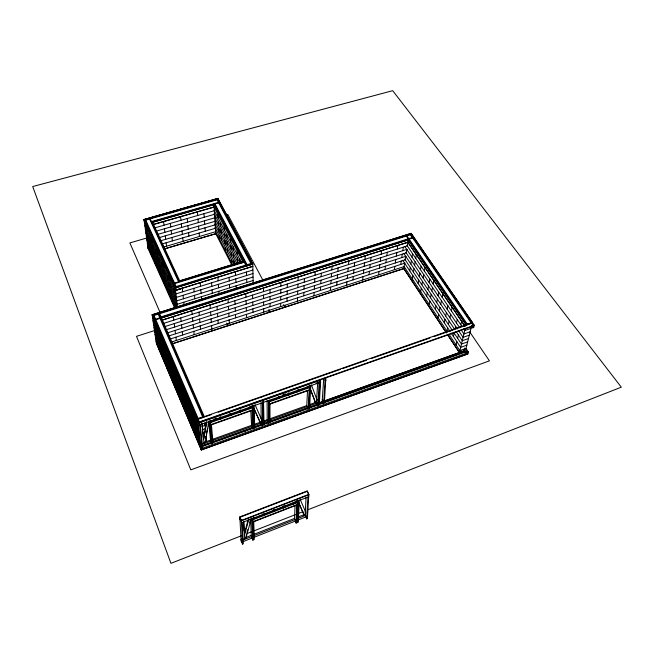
<?xml version="1.0" encoding="UTF-8"?>
<svg xmlns="http://www.w3.org/2000/svg" width="654" height="654" viewBox="0 0 654 654"><rect width="100%" height="100%" fill="white"/><g stroke="black" fill="none" stroke-linecap="round" stroke-linejoin="round"><path stroke-width="0.98" d="M274.574 509.973L274.566 511.363L274.247 510.651M279.495 396.725L279.487 398.237L279.184 397.64M280.648 306.636L280.68 303.284M280.721 299.9L280.754 296.491M280.787 293.057L280.828 289.591M280.868 286.1L280.901 282.577M284.85 305.271L284.825 307.176L283.493 304.723M287.008 301.232L287.073 297.856M287.139 294.447L287.196 291.005M287.261 287.539L287.327 284.04M284.907 507.357L284.94 505.959M288.283 393.634L288.251 395.147L287.948 394.55M297.398 301.2L297.505 297.84M297.611 294.455L297.717 291.046M297.823 287.605L297.93 284.138M298.036 280.64L298.142 277.108M297.725 390.307L297.668 391.82L297.366 391.231M294.464 502.272L294.414 503.67L294.079 502.967M295.036 505.583L294.553 518.385L296.074 523.036L298.298 522.162L299.246 500.416M295.232 501.97L295.183 503.376L294.848 502.673M303.767 295.821L303.897 292.428M304.028 289.019L304.159 285.577M304.29 282.103L304.429 278.604M296.074 523.036L296.793 505.051M296.81 522.742L297.382 500.31M297.554 522.448L298.477 500.719M307.11 386.996L307.037 388.517L306.734 387.928M307.511 390.422L306.783 405.578L307.854 409.2M307.74 388.272L307.813 386.751M308.222 408.84L309.17 390.258M313.977 295.821L314.149 292.461M314.321 289.068L314.492 285.651M314.672 282.209L314.844 278.735M315.024 275.236L315.203 271.704M308.901 408.595L309.759 385.361M309.587 408.349L310.773 385.705M306.064 497.571L305.165 514.224L306.677 518.859L307.413 518.565L308.827 494.391L307.176 490.982L239.846 516.905L241.122 541.005L241.62 542.191L251.937 538.128M300.022 499.059L305.647 512L305.483 514.911L304.274 515.385L298.706 502.812M307.176 490.982L308.802 494.792L241.383 520.854L239.871 517.306L306.203 491.751M306.677 518.859L307.928 497.056M308.467 494.097L308.688 496.762L241.481 522.783L241.073 520.126L241.874 519.816M320.346 290.458L320.542 287.065M320.746 283.648L320.942 280.198M321.147 276.724L321.351 273.225M317.664 382.852L316.479 402.104L317.55 405.709M311.418 384.871L316.961 399.766L316.781 402.684L315.669 403.085L315.367 402.504L310.846 390.512M317.934 405.349L319.07 382.083M318.612 405.104L320.247 379.86M319.291 404.859L320.607 379.459M323.305 403.641L322.242 400.044L323.722 378.74M330.384 290.499L330.622 287.131M330.859 283.738L331.104 280.321M331.341 276.871L331.586 273.397M331.831 269.889L332.077 266.358M323.705 403.273L325.169 377.857L325.864 377.611L324.376 403.027M336.753 285.152L337.023 281.76M337.284 278.334L337.546 274.884M337.816 271.41L338.085 267.903M346.628 285.234L346.922 281.866M347.225 278.465L347.536 275.04M347.838 271.59L348.149 268.107M348.459 264.6L348.778 261.06M352.997 279.896L353.323 276.503M353.651 273.078L353.986 269.62M354.313 266.145L354.656 262.63M362.7 280.018L363.06 276.642M363.428 273.249L363.796 269.816M364.164 266.366L364.54 262.883M364.916 259.368L365.3 255.828M369.069 274.705L369.461 271.304M369.853 267.87L370.246 264.42M370.646 260.93L371.047 257.423M378.609 274.86L379.034 271.484M379.459 268.075L379.892 264.649M380.326 261.191L380.759 257.701M381.2 254.193L381.65 250.646M384.977 269.562L385.427 266.153M385.885 262.72L386.342 259.262M386.8 255.779L387.266 252.264M394.354 269.75L394.836 266.374M395.327 262.965L395.817 259.532M396.316 256.074L396.815 252.583M397.313 249.068L397.828 245.52M400.722 264.469L401.237 261.06M401.752 257.627L402.267 254.161M402.79 250.678L403.314 247.155M445.905 332.265L403.796 268.647L404.638 263.202M405.161 259.793L405.693 256.36M406.224 252.894L406.763 249.411M407.303 245.888L408.243 239.797L161.456 317.958L408.824 239.756M471.338 325.806L472.728 327.826L473.774 327.458L474.33 325.275L411.088 233.314L152.129 314.705L156.331 343.097L201.301 449.993L467.872 353.978L468.378 351.983L466.122 348.607M409.764 270.903L410.311 267.502M410.867 264.077L411.423 260.619M411.987 257.136L412.551 253.629M412.87 275.571L411.995 280.852L412.976 280.525M413.434 272.178L414.007 268.753M414.579 265.303L415.151 261.829M415.731 258.322L416.32 254.782M418.11 283.435L418.699 280.051M419.288 276.634L419.884 273.192M420.489 269.726L421.102 266.227M419.639 292.403L419.982 290.499M420.686 291.561L421.282 288.21M421.887 284.825L422.5 281.416M423.113 277.983L423.727 274.517M424.356 271.026L424.977 267.502M206.5 421.716L203.623 439.243L206.77 422.337M426.637 296.246L427.266 292.878M427.904 289.477L428.542 286.051M429.188 282.593L429.833 279.111M205.667 438.123L206.043 436.153M206.411 434.191L207.343 429.269M208.274 424.348L208.642 422.378L205.192 442.676L201.587 443.968M429.245 304.462L429.882 301.126M430.528 297.758L431.182 294.365M431.836 290.94L432.498 287.498M433.161 284.016L433.839 280.509M435.351 309.342L436.022 305.982M436.7 302.606L437.387 299.189M438.074 295.755L438.769 292.281M427.651 365.096L427.741 364.687L428.468 365.839M437.992 317.648L438.671 314.329M439.357 310.977L440.052 307.601M440.755 304.2L441.458 300.766M442.178 297.3L442.889 293.809M444.262 322.724L444.982 319.389M445.701 316.021L446.437 312.628M447.173 309.211L447.908 305.761M446.927 331.128L447.655 327.826M448.391 324.49L449.135 321.139M449.878 317.754L450.631 314.337M451.391 310.895L452.159 307.421M453.377 336.418L454.138 333.099M455.102 328.913L455.691 326.379M456.467 322.978L457.26 319.544M456.075 344.911L456.852 341.633M457.628 338.322L458.421 334.979M460.825 324.801L461.642 321.343M465.158 328.848L459.386 352.629L447.589 334.815M408.243 239.797L466.139 324.793L408.219 239.944M460.441 352.122L460.89 350.266M318.776 403.06L464.585 350.748L464.986 348.795M471.371 323.485L471.477 323.043M465.166 351.623L465.272 351.206L319.299 403.608M471.673 325.774L466.008 348.435L459.868 350.634L449.077 334.366M411.088 233.314L472.466 322.577L198.015 418.854M472.728 327.826L473.275 325.651L471.42 322.945M473.144 327.679L473.7 325.496L410.777 234.116M466.891 354.206L467.357 352.351L464.536 348.132M244.441 533.566L248.226 519.431M244.49 535.217L248.79 519.211M246.411 534.637L245.912 538.283L242.953 539.444M246.942 532.675L247.735 529.732M249.599 522.865L250.392 519.922M245.912 538.283L250.972 519.652L250.662 518.941M305.631 516.66L306.366 516.366M253.817 537.392L296.025 520.797M297.905 520.061L306.342 516.742M241.596 541.823L242.56 544.103L243.329 543.801L242.282 522.472M250.67 519.211L251.242 535.373L252.763 540.09L254.292 539.485L253.752 521.761M241.244 535.822L170.931 563.323L32.7 186.545L392.702 90.677L621.3 387.184L307.756 509.818M246.942 533.599L251.692 531.735M253.597 530.999L295.404 514.649M298.249 513.529L303.006 511.673M241.8 539.076L241.032 539.378L241.62 542.191M245.732 537.531L251.373 535.315M254.193 534.212L294.619 518.36M297.439 517.257L304.02 514.673M243.419 539.82L251.88 536.493M253.76 535.757L295.15 519.505M297.971 518.393L305.5 515.442M253.531 518.671L296.368 502.084M252.894 519.758L297.652 502.419M297.57 504.357L252.959 521.679L252.64 520.96M252.967 522.064L297.554 504.757M242.56 544.103L241.367 520.453L308.827 494.391M319.16 402.799L464.52 350.658M202.143 445.668L210.801 442.562L208.544 421.29M212.722 441.867L252.419 427.618M254.046 427.037L262.442 424.021M263.644 423.588L267.478 422.214M269.399 421.528L317.574 404.229M203.141 445.726L209.869 443.306M213.662 441.941L252.133 428.125M253.842 427.52L260.766 425.026M265.295 423.4L268.148 422.378M270.331 421.593L308.05 408.047M310.642 407.115L316.593 404.981M319.283 404.017L323.117 402.635M325.03 401.948L464.234 351.966M201.301 449.993L201.105 448.096L202.315 447.663L202.495 449.429M467.357 352.351L468.378 351.983M467.912 353.839L201.285 449.862L156.314 342.949M466.825 345.157L460.661 347.356L451.235 333.197M205.143 441.859L206.59 441.344L206.141 436.627M205.397 441.891L251.406 425.411M254.283 424.381L260.995 421.977M263.856 420.955L267.911 419.5M269.562 418.912L306.685 405.611M309.538 404.589L315.253 402.545M322.242 400.044L322.913 399.798M254.439 409.608L260.382 422.893L261.535 422.484L261.494 419.361L255.019 404.712M201.996 444.295L210.629 441.197M212.55 440.51L252.379 426.228M253.793 425.721L261.461 422.974M264.33 421.944L268.14 420.579M270.045 419.893L308.14 406.24M310.045 405.554L317.664 402.823M202.748 432.899L204.947 432.114M468.485 338.519L462.272 340.726L456.042 331.439M203.067 436.087L204.53 435.564M467.651 341.854L461.462 344.053L453.827 332.624M202.102 426.433L205.062 425.386L204.277 423.555M470.169 331.774L463.907 333.981L461.127 329.869M252.787 409.764L210.662 424.659L210.392 424.029M269.244 403.951L309.882 389.58M210.702 425.075L252.804 410.189M269.244 404.376L309.865 390.013M202.429 429.678L205.372 428.64M469.319 335.159L463.089 337.374L458.536 330.605M201.882 446.625L202.372 448.203L467.218 352.915L466.768 351.468L200.672 447.066L198.072 422.37L474.33 325.275M199.372 422.353L473.161 326.093M320.223 380.293L199.413 422.786L199.143 422.157M199.544 424.013L198.293 424.454L152.48 317.067M471.027 328.357L464.741 330.572L463.621 328.921M213.776 419.165L216.654 418.151M282.724 394.885L285.569 393.88M315.972 383.179L318.817 382.173M320.468 381.593L319.773 381.838L320.084 382.427M325.022 379.99L325.717 379.745M199.633 424.871L320.779 382.181M325.332 380.571L326.027 380.334M211.168 421.626L252.444 407.066M269.889 400.918L309.685 386.882M211.52 421.56L219.164 418.862M221.077 418.192L248.806 408.415M269.988 400.943L286.975 394.951M288.864 394.288L296.417 391.623M298.306 390.961L306.8 387.961M252.73 407.679L210.482 422.582L210.212 421.961M269.235 401.858L309.996 387.47M466.179 324.646L472.507 322.43M199.02 418.944L211.536 414.562M218.264 412.2L340.489 369.363M342.41 368.684L366.469 360.256M371.284 358.572L429.989 337.995M433.839 336.647L470.406 323.828M170.171 339.017L404.965 263.096M171.552 342.026L404.442 266.48M171.969 343.849L404.801 268.189M172.108 343.955L403.796 268.647M168.781 335.976L405.488 259.687M165.961 329.82L406.551 252.796M167.375 332.911L406.02 256.254M163.23 323.501L407.638 245.781M164.53 326.698L407.09 249.305M154.777 330.499L136.498 336.336L190.813 469.866L489.429 360.844L469.94 332.257M155.84 319.741L160.058 318.408M161.759 320.174L408.472 242.005M161.783 320.321L408.186 242.242M152.153 314.852L411.064 233.47M153.085 315.163L411.374 233.928M154.009 315.473L411.096 234.565M160.295 317.116L412.388 237.508M155.611 319.201L159.829 317.869M160.524 317.648L412.707 237.966M253.057 277.034L176.719 300.881L145.867 232.742M253.139 280.492L177.12 304.323L146.365 236.257M252.984 273.544L176.318 297.415L145.368 229.202M177.414 306.881L175.215 287.85L252.763 263.93L217.823 198.415L143.994 219.474L148.131 248.716M214.545 204.514L152.562 222.278L213.923 204.538L246.264 266.096L252.763 264.077L217.823 198.415M252.763 263.93L252.82 266.333L175.493 290.237L182.27 288.161L182.662 291.823M144.338 221.902L175.509 290.392L252.828 266.35M252.902 270.028L175.918 293.916L144.861 225.638M174.52 283.068L244.629 261.551M174.757 283.566L244.882 262.033M176.13 286.575L251.602 263.325M175.681 287.286L252.509 263.603M252.771 264.093L175.231 288.005L144.019 219.63L217.839 198.571L144.019 219.63M179.032 281.106L243.721 261.118L179.703 280.901L152.349 221.829M175.509 290.392L182.286 288.316M163.753 247.008L215.763 231.663M164.162 248.904L215.885 233.609M164.187 249.043L215.755 233.797L213.923 204.538M160.099 240.95L215.526 224.723M161.473 244.13L215.746 228.181M158.047 234.304L215.092 217.725M146.512 238.072L129.868 242.912L159.838 311.901M225.818 215.011L227.772 214.438L262.908 280.165M159.429 237.541L215.313 221.232M155.709 231.312L214.872 214.185M153.829 224.273L214.071 206.966M152.881 224.706L214.079 207.122M154.295 228.025L214.643 210.613M217.447 199.192L144.223 220.079L144.542 222.352M145.074 220.341L217.054 199.797M151.491 221.567L218.436 202.397M151.703 222.017L218.673 202.83M410.499 234.753L471.207 323.019M406.902 235.89L408.791 238.645M409.11 239.102L467.406 324.351M406.306 236.078L408.194 238.833M408.505 239.299L466.776 324.572M407.875 242.193L465.035 326.133M407.851 242.348L465.01 326.297M406.976 245.405L462.067 326.632M404.769 246.46L459.656 327.695M405.897 252.419L457.391 328.913M403.722 253.417L454.595 329.281M404.842 259.311L452.192 330.188M463.939 349.784L465.762 352.522M402.684 260.267L450.165 331.586M404.115 266.587L447.508 331.995M403.82 268.5L446.502 332.976M447.622 334.676L459.419 352.49M217.218 198.759L251.864 263.807M216.826 199.372L250.956 263.521M214.937 203.901L247.057 264.723M214.316 204.081L246.403 264.927M316.659 399.193L316.961 399.766M268.941 309.465L269.383 312.195L268.949 311.361M309.064 385.607L309.293 387.724L308.982 387.135M213.67 206.353L243.116 262.213M214.299 210.711L241.694 262.965M214.128 213.523L239.863 262.753L239.732 259.229M214.349 217.063L238.596 263.57M214.97 221.33L237.214 264.126M214.798 224.06L235.628 264.257M215.019 227.518L234.287 264.813M298.126 389.465L298.379 391.574L298.069 390.978M215.624 231.704L233.077 265.565M215.746 233.658L232.064 265.499M288.692 392.784L288.954 394.893L288.659 394.297M278.481 396.381L278.767 398.49L278.473 397.894M269.661 401L269.955 401.605L269.947 400.093M226.734 323.117L227.968 325.651L227.862 323.755M262.744 399.798L263.039 400.403M263.497 401.654L264.044 424.667M262.777 401.908L263.072 402.512M268.312 423.408L267.216 419.754L267.094 400.665M261.208 418.764L261.494 419.361M305.32 511.322L305.647 512M261.257 421.887L262.352 425.55M252.403 405.562L253.294 428.534M251.676 405.815L252.011 407.933L251.716 407.328M296.614 500.612L296.883 502.713L296.556 502.01M250.065 406.387L250.4 408.505L250.106 407.892M249.387 408.145L249.673 408.758L249.624 407.254M293.066 502.82L293.695 504.16M211.577 329.992L211.978 330.85L211.577 325.627M240.345 409.813L240.688 411.93L240.41 411.317M283.836 505.55L284.13 507.659L283.803 506.948M239.675 411.57L239.961 412.183L239.895 410.679M150.248 218.869L179.261 281.612M282.83 506.776L283.46 508.133M149.602 219.049L178.583 281.817M244.449 430.479L245.037 431.771M145.728 220.153L176.359 287.081M144.869 219.891L175.918 287.793L176.171 290.033M143.994 219.474L175.215 287.85M230.649 414.759L230.927 415.372L230.837 413.868M229.824 413.516L230.192 415.633L229.914 415.012M273.47 509.564L273.789 511.665L273.462 510.954M146.856 239.74L177.136 306.898M147.346 243.198L176.408 307.781M147.829 246.623L175.362 307.952M148.106 248.577L174.773 308.148M253.916 408.398L260.382 422.893M220.725 416.721L221.109 418.838L220.831 418.217M263.84 514.682L264.159 515.393L264.142 514.011M219.981 416.982L220.365 419.1L220.087 418.478M263.039 513.594L263.374 515.704L263.055 514.984M298.633 502.591L304.274 515.385M210.825 420.203L211.226 422.321L210.948 421.699M253.327 517.355L253.687 519.456L253.368 518.736M209.329 420.726L211.569 443.526M251.749 517.96L252.763 540.09M159.617 313.707L160.998 316.896M161.227 317.427L204.203 416.41L196.699 419.042M158.914 313.928L203.468 416.819M158.219 314.149L202.724 417.08M210.809 442.554L211.373 443.878M153.78 314.942L198.219 418.658M197.966 418.748L199.331 421.928L201.914 446.993M200.116 423.98L202.642 446.731M205.511 436.39L206.288 438.205M239.846 516.905L241.367 520.453M152.856 314.631L198.824 422.1L199.045 424.193M239.969 519.243L240.28 519.963L240.181 518.033M152.129 314.705L198.072 422.37M204.923 442.063L205.192 442.676M153.02 320.713L197.304 424.724M153.535 324.18L197.655 428.002M203.746 442.488L204.007 443.101L202.029 423.277M154.042 327.613L197.998 431.248M154.548 331.022L198.342 434.46M155.047 334.398L198.677 437.649M155.538 337.75L199.02 440.804M156.028 341.069L201.105 448.096M310.454 389.253L315.669 403.085M154.777 322.545L155.284 326.035M155.791 329.485L156.29 332.919M156.788 336.311L157.279 339.688M157.769 343.023L158.252 346.334M159.102 334.995L159.592 338.445M160.083 341.854L160.565 345.238M161.048 348.598L161.522 351.926M146.414 226.554L146.913 230.143M147.412 233.707L147.91 237.247M148.393 240.754L148.883 244.228M149.365 247.686L149.848 251.111M160.933 336.974L161.424 340.44M161.906 343.881L162.38 347.282M162.862 350.658L163.328 354.01M163.802 357.321L164.26 360.616M148.164 247.367L148.442 249.321M150.371 237.745L150.861 241.301M151.344 244.833L151.818 248.332M152.3 251.806L152.766 255.248M165.331 349.628L165.797 353.046M166.263 356.438L166.729 359.798M167.187 363.125L167.645 366.428M151.973 238.759L152.464 242.34M152.946 245.896L153.42 249.419M153.894 252.918L154.36 256.384M154.826 259.826L155.292 263.243M167.236 351.762L167.702 355.204M168.168 358.613L168.626 361.997M169.075 365.349L169.525 368.668M169.975 371.962L170.416 375.224M171.708 364.605L172.157 368.006M172.599 371.366L173.04 374.701M173.474 378.004L173.907 381.282M155.995 250.106L156.461 253.654M156.927 257.169L157.393 260.66M157.851 264.126L158.309 267.56M173.694 366.902L174.136 370.319M174.577 373.704L175.01 377.056M175.444 380.383L175.869 383.677M176.294 386.947L176.711 390.185M157.663 251.242L158.129 254.807M158.595 258.355L159.053 261.862M159.511 265.352L159.96 268.802M160.41 272.236L160.859 275.636M161.742 262.753L162.192 266.284M162.642 269.783L163.083 273.266M163.525 276.716L163.966 280.133M163.475 263.995L163.925 267.551M164.375 271.083L164.816 274.582M165.249 278.056L165.683 281.498M166.116 284.915L166.541 288.3M178.24 379.958L178.665 383.326M179.082 386.661L179.498 389.964M179.915 393.242L180.324 396.488M167.62 275.669L168.053 279.193M168.479 282.683L168.904 286.141M169.329 289.575L169.746 292.984M180.316 382.418L180.733 385.811M181.15 389.163L181.559 392.49M181.967 395.784L182.368 399.054M182.768 402.292L183.161 405.496M169.427 277.043L169.852 280.591M170.277 284.106L170.702 287.588M171.119 291.046L171.536 294.472M171.945 297.872L172.354 301.241M173.4 316.642L173.825 320.133M174.25 323.599L174.667 327.033M175.084 330.442L175.493 333.818M175.901 337.162L176.302 340.481M184.935 395.686L185.335 399.022M185.728 402.324L186.12 405.603M186.513 408.848L186.897 412.069M163.59 221.616L164.015 225.213M164.448 228.777L164.873 232.309M165.29 235.824L165.707 239.307M166.124 242.757L166.533 246.182M173.629 288.88L174.046 292.395M174.446 295.861L174.855 299.319M175.256 302.728L175.656 306.121M187.101 398.327L187.494 401.687M187.878 405.006L188.262 408.3M188.646 411.57L189.022 414.799M189.398 418.004L189.766 421.184M191.802 411.807L192.178 415.11M192.546 418.388L192.905 421.634M193.265 424.847L193.625 428.027M170.392 223.382L170.792 226.946M171.193 230.486L171.585 233.993M171.977 237.476L172.37 240.925M180.725 317.942L181.117 321.408M181.501 324.842L181.886 328.251M182.27 331.627L182.646 334.979M194.058 414.644L194.426 417.963M194.786 421.25L195.137 424.511M195.497 427.741L195.848 430.945M196.192 434.117L196.535 437.256M197.843 423.408L200.238 446.028M196.936 421.282L199.347 443.935M183.038 295.322L183.406 298.796M183.774 302.238L184.052 304.797M180.586 216.736L180.945 220.324M181.305 223.889L181.665 227.428M182.016 230.944L182.368 234.426M182.711 237.884L183.063 241.31M201.767 423.073L202.258 427.61M202.38 429.163L202.887 434.248M203.051 435.539L203.345 438.515M191.81 310.805L192.162 314.304M192.497 317.779L192.84 321.212M193.175 324.629L193.51 328.006M193.837 331.365L194.164 334.684M204.825 422.925L205.528 430.242M187.257 218.518L187.592 222.082M187.919 225.622L188.246 229.129M188.573 232.611L188.9 236.069M193.837 288.357L194.164 291.864M194.483 295.33L194.81 298.78M198.98 312.138L199.29 315.604M199.601 319.054L199.911 322.463M200.214 325.847L200.516 329.207M210.351 421.094L212.288 443.265M211.438 424.814L213.008 443.003M200.206 282.757L200.508 286.288M200.803 289.796L201.097 293.27M201.391 296.712L201.685 300.129M197.41 211.896L197.704 215.493M197.998 219.057L198.285 222.597M198.571 226.112L198.857 229.595M199.143 233.053L199.421 236.486M210.024 305.034L210.294 308.541M210.555 312.015L210.817 315.457M211.07 318.874L211.324 322.267M203.95 213.694L204.22 217.267M204.481 220.807L204.743 224.314M205.004 227.805L205.258 231.263M211.561 282.863L211.814 286.362M212.059 289.845L212.305 293.294M217.038 306.391L217.275 309.873M217.504 313.315L217.733 316.74M217.962 320.125L218.183 323.493M217.929 277.271L218.158 280.811M218.379 284.318L218.608 287.801M218.82 291.251L218.984 293.818M217.913 214.422L218.125 218.019M218.338 221.575L218.55 225.115M218.755 228.622L218.967 232.105M219.172 235.554L219.368 238.98M220.447 222.45L220.651 226.006M220.856 229.538L221.052 233.045M221.256 236.519L221.453 239.969M224.175 226.333L224.363 229.914M224.551 233.47L224.739 236.993M224.927 240.492L225.115 243.958M225.295 247.408L225.475 250.825M228.033 299.328L228.221 302.835M228.409 306.317L228.589 309.767M228.777 313.192L228.957 316.585M229.137 319.953L229.309 323.289M229.096 277.419L229.276 280.926M229.448 284.408L229.628 287.866M226.742 234.443L226.922 237.991M227.102 241.514L227.273 245.013M227.453 248.479L227.625 251.913M243.599 521.949L244.024 531.015M243.86 521.655L244.661 538.782M230.568 238.497L230.739 242.07M230.903 245.618L231.066 249.133M231.23 252.616L231.393 256.074M231.549 259.507L231.712 262.916M233.167 246.697L233.323 250.237M233.478 253.752L233.625 257.235M233.78 260.684L233.936 264.118M234.9 300.717L235.056 304.2M235.211 307.65L235.366 311.075M235.514 314.468L235.669 317.836M235.473 271.851L235.62 275.391M235.775 278.906L235.922 282.389M236.069 285.839L236.184 288.414M237.108 250.94L237.255 254.496M237.394 258.028L237.533 261.535M245.855 293.679L245.961 297.194M246.067 300.685L246.182 304.135M246.288 307.568L246.394 310.961M246.501 314.337L246.607 317.68M252.853 518.377L253.523 539.787M251.716 427.871L250.768 410.483M246.444 272.039L246.55 275.547M246.656 279.037L246.754 282.487M252.076 410.442L252.591 428.787M253.417 405.913L253.997 428.28M254.144 405.66L254.7 428.027M252.82 266.489L253.212 283.918M252.567 295.093L252.648 298.584M252.73 302.042L252.804 305.467M252.885 308.868L252.967 312.244M260.962 402.823L261.208 418.879M261.6 397.011L261.608 397.444M263.039 399.97L263.341 424.92M262.344 402.766L262.646 425.174M263.472 288.095L263.505 291.619M263.546 295.109L263.578 298.567M263.611 302.001L263.644 305.402M263.685 308.778L263.717 312.13M269.227 400.346L269.317 422.827M268.508 400.6L268.614 423.024M270.037 289.542L270.045 293.033M270.053 296.491L270.061 299.924M270.069 303.333L270.077 306.71M269.955 404.123L270.012 422.574"/></g></svg>
